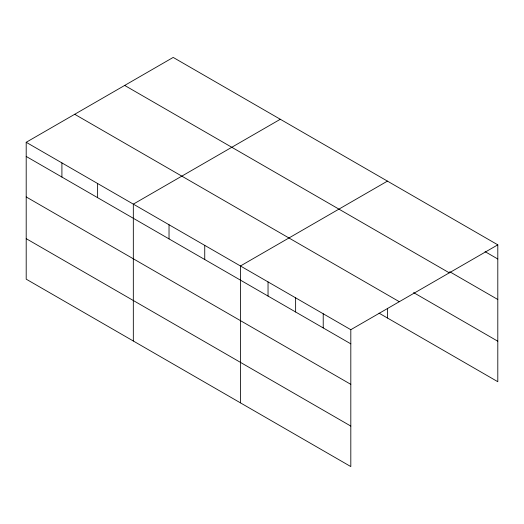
<?xml version="1.0" encoding="UTF-8"?>
<svg xmlns="http://www.w3.org/2000/svg" width="524" height="524" viewBox="0 0 524 524"><rect width="100%" height="100%" fill="white"/><g stroke="black" fill="none" stroke-linecap="round" stroke-linejoin="round"><path stroke-width="0.79" d="M379.029 313.142L497.8 381.714L497.8 244.839L173.189 57.424L26.2 142.286L26.2 279.161L350.811 466.576L350.811 329.701L26.2 142.286M280.307 119.269L133.325 204.131L133.325 341.006M387.433 181.121L240.444 265.982L240.444 402.851M350.811 329.701L497.8 244.839M485.067 251.638L497.8 258.994M449.69 271.714L497.8 299.492M124.679 85.432L449.297 272.84M413.606 292.608L497.8 341.216M74.703 114.284L399.321 301.7M26.2 156.44L350.811 343.855M26.2 196.939L350.811 384.354M26.2 238.662L350.811 426.078M387.433 308.276L387.433 317.989M323.223 313.771L323.223 327.926M295.628 297.842L295.628 311.996M268.039 281.912L268.039 296.067M204.74 245.363L204.74 259.518M169.029 224.75L169.029 238.905M97.615 183.518L97.615 197.672M61.911 162.905L61.911 177.06"/></g></svg>
